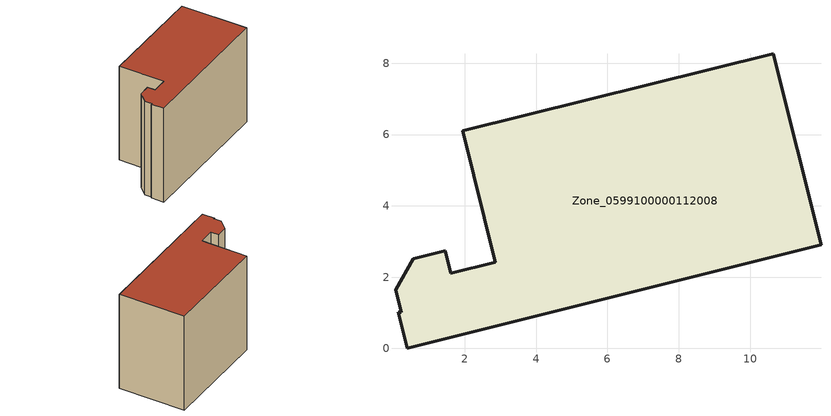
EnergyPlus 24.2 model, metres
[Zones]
Zone_0599100000112008
 floor ground (C_G): 1.61,2.11 2.86,2.42 1.94,6.11 10.65,8.27 11.99,2.91 0.38,0 0.13,1.02 0.21,1.02 0.06,1.65 0.56,2.51 1.45,2.74 z0
 wall outside (C_F): 2.86,2.42 1.61,2.11 1.45,2.74 0.56,2.51 0.06,1.65 0.21,1.02 0.13,1.02 0.38,0 11.99,2.91 10.65,8.27 1.94,6.11 2.86,2.42 z0:8.38
 roof outside (C_R): 0.06,1.65 0.21,1.02 0.13,1.02 0.38,0 11.99,2.91 10.65,8.27 1.94,6.11 2.86,2.42 1.61,2.11 1.45,2.74 0.56,2.51 z8.38
[BUILDING]
Pand.0599100000112008: North Axis=0; Terrain=City; Loads Convergence Tolerance Value=0.04; Temperature Convergence Tolerance Value=0.4; Solar Distribution=FullExterior; Maximum Number of Warmup Days=25; Minimum Number of Warmup Days=1
[Site:Location]
Rotterdam.The.Hague.AP_ZH_NLD Design_Conditions: Latitude=51.96; Longitude=4.45; Time Zone=1; Elevation=-4.5
[SITE:GROUNDTEMPERATURE:BUILDINGSURFACE]
18, 18, 18, 18, 18, 18, 18, 18, 18, 18, 18, 18
[MATERIAL] Thermal Absorptance=0.9; Solar Absorptance=0.7; Visible Absorptance=0.7
Name | Roughness | Thickness | Conductivity | Density | Specific Heat
G.TI.1975-1991 | MediumSmooth | 0.15 | 0.288461 | 540 | 1210
F.TI.1975-1991 | Rough | 0.3 | 0.230769 | 1920 | 840
R.TI.1975-1991 | MediumRough | 0.2 | 0.153846 | 1500 | 1000
[CONSTRUCTION]
C_G: G.TI.1975-1991
C_F: F.TI.1975-1991
C_R: R.TI.1975-1991
[ZONE]
Zone_0599100000112008: Type=1; Multiplier=1; Ceiling Height=Autocalculate; Volume=Autocalculate; Floor Area=autocalculate; Part of Total Floor Area=Yes
[ZONEINFILTRATION:DESIGNFLOWRATE]
Infil_Zone_0599100000112008: Zone or ZoneList or Space or SpaceList=Zone_0599100000112008; Schedule=AlwaysOn; Design Flow Rate Calculation Method=Flow/Area; Flow Rate per Floor Area=0.003; Constant Term Coefficient=1; Temperature Term Coefficient=0; Velocity Term Coefficient=0; Velocity Squared Term Coefficient=0
[HVACTEMPLATE:ZONE:IDEALLOADSAIRSYSTEM]
Zone_0599100000112008: Maximum Heating Supply Air Temperature=50; Minimum Cooling Supply Air Temperature=13; Maximum Heating Supply Air Humidity Ratio=0.0156; Minimum Cooling Supply Air Humidity Ratio=0.0077; Heating Limit=NoLimit; Cooling Limit=NoLimit; Dehumidification Control Type=ConstantSensibleHeatRatio; Cooling Sensible Heat Ratio=0.7; Dehumidification Setpoint=60; Humidification Control Type=None; Humidification Setpoint=30; Outdoor Air Method=None; Outdoor Air Flow Rate per Person=0.00944; Outdoor Air Flow Rate per Zone Floor Area=0; Outdoor Air Flow Rate per Zone=0; Demand Controlled Ventilation Type=None; Outdoor Air Economizer Type=NoEconomizer; Heat Recovery Type=None; Sensible Heat Recovery Effectiveness=0.7; Latent Heat Recovery Effectiveness=0.65
[ZONECONTROL:THERMOSTAT]
ThermostatControl_Zone_0599100000112008: Zone or ZoneList=Zone_0599100000112008; Control Type Schedule=DualSetpointControlType; Control 1=Thermostat_Zone_0599100000112008; Temperature Difference Between Cutout And Setpoint=0
[THERMOSTATSETPOINT:DUALSETPOINT]
Thermostat_Zone_0599100000112008: Heating Setpoint Temperature Schedule=HeatingSetpoint_Zone_0599100000112008; Cooling Setpoint Temperature Schedule=CoolingSetpoint_Zone_0599100000112008
[SCHEDULE:COMPACT]
HeatingSetpoint_Zone_0599100000112008: Through: 12/31, For: AllDays, Until: 24:00, 21
CoolingSetpoint_Zone_0599100000112008: Through: 12/31, For: AllDays, Until: 24:00, 24
DualSetpointControlType: Through: 12/31, For: AllDays, Until: 24:00, 4
AlwaysOn: Through: 12/31, For: AllDays, Until: 24:00, 1
